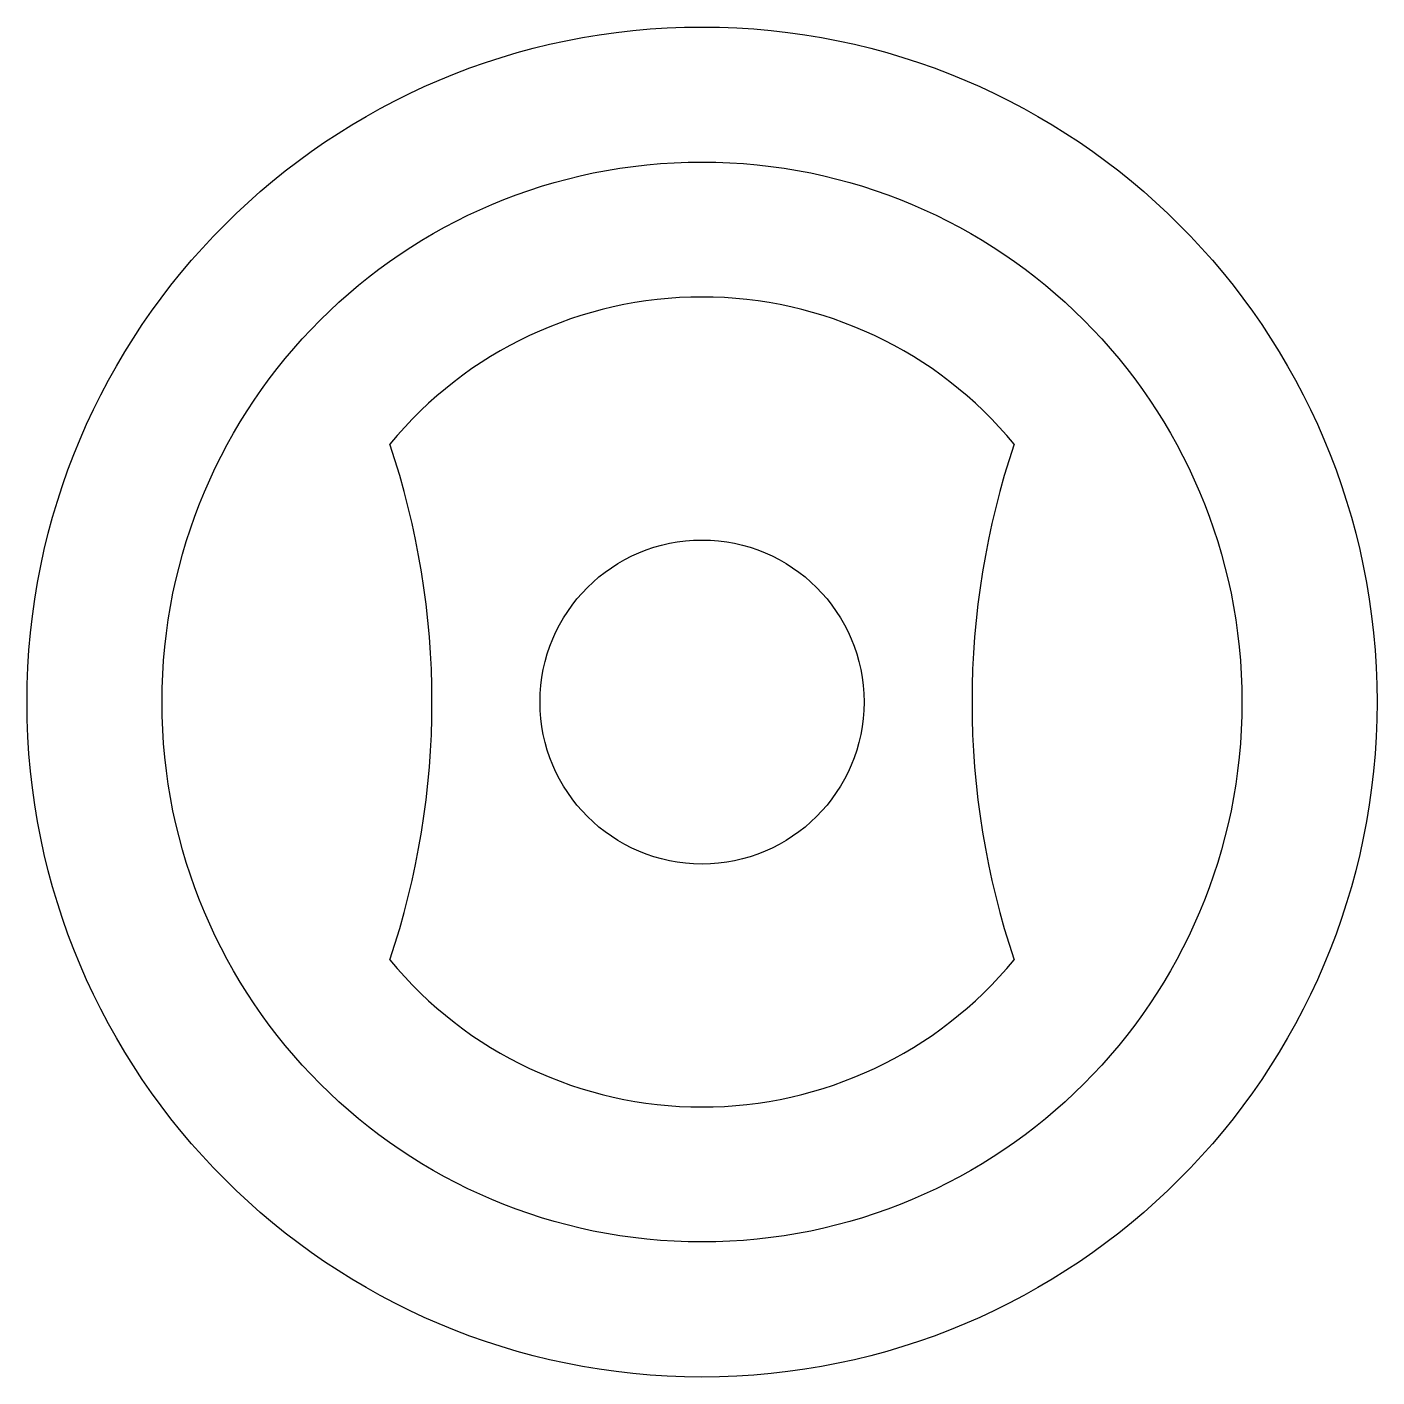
# Model space of a CAD drawing. Extents: x -1.25 to 1.25, y -1.25 to 1.25.
import ezdxf

# ---------------------------------------------------------------- set-up
doc = ezdxf.new("R2010")
doc.units = 0
doc.header["$LTSCALE"] = 0.01
doc.header["$MEASUREMENT"] = 0
doc.layers.get('0').update_dxf_attribs({"lineweight": 20})

msp = doc.modelspace()

# ---------------------------------------------------------------- linework, layer by layer
at = {"color": 0, "linetype": 'ByBlock', "lineweight": -2}
for radius in [1.25, 1, 0.3]:
    msp.add_circle((0, 0), radius, dxfattribs=at)
for centre, radius, start, end in [((0, 0), 0.75, 39.5712, 140.4288), ((-2, 0), 1.5, 341.4267, 18.5733), ((2, 0), 1.5, 161.4267, 198.5733), ((0, 0), 0.75, 219.5712, 320.4288)]:
    msp.add_arc(centre, radius, start, end, dxfattribs=at)

doc.saveas('drawing.dxf')
